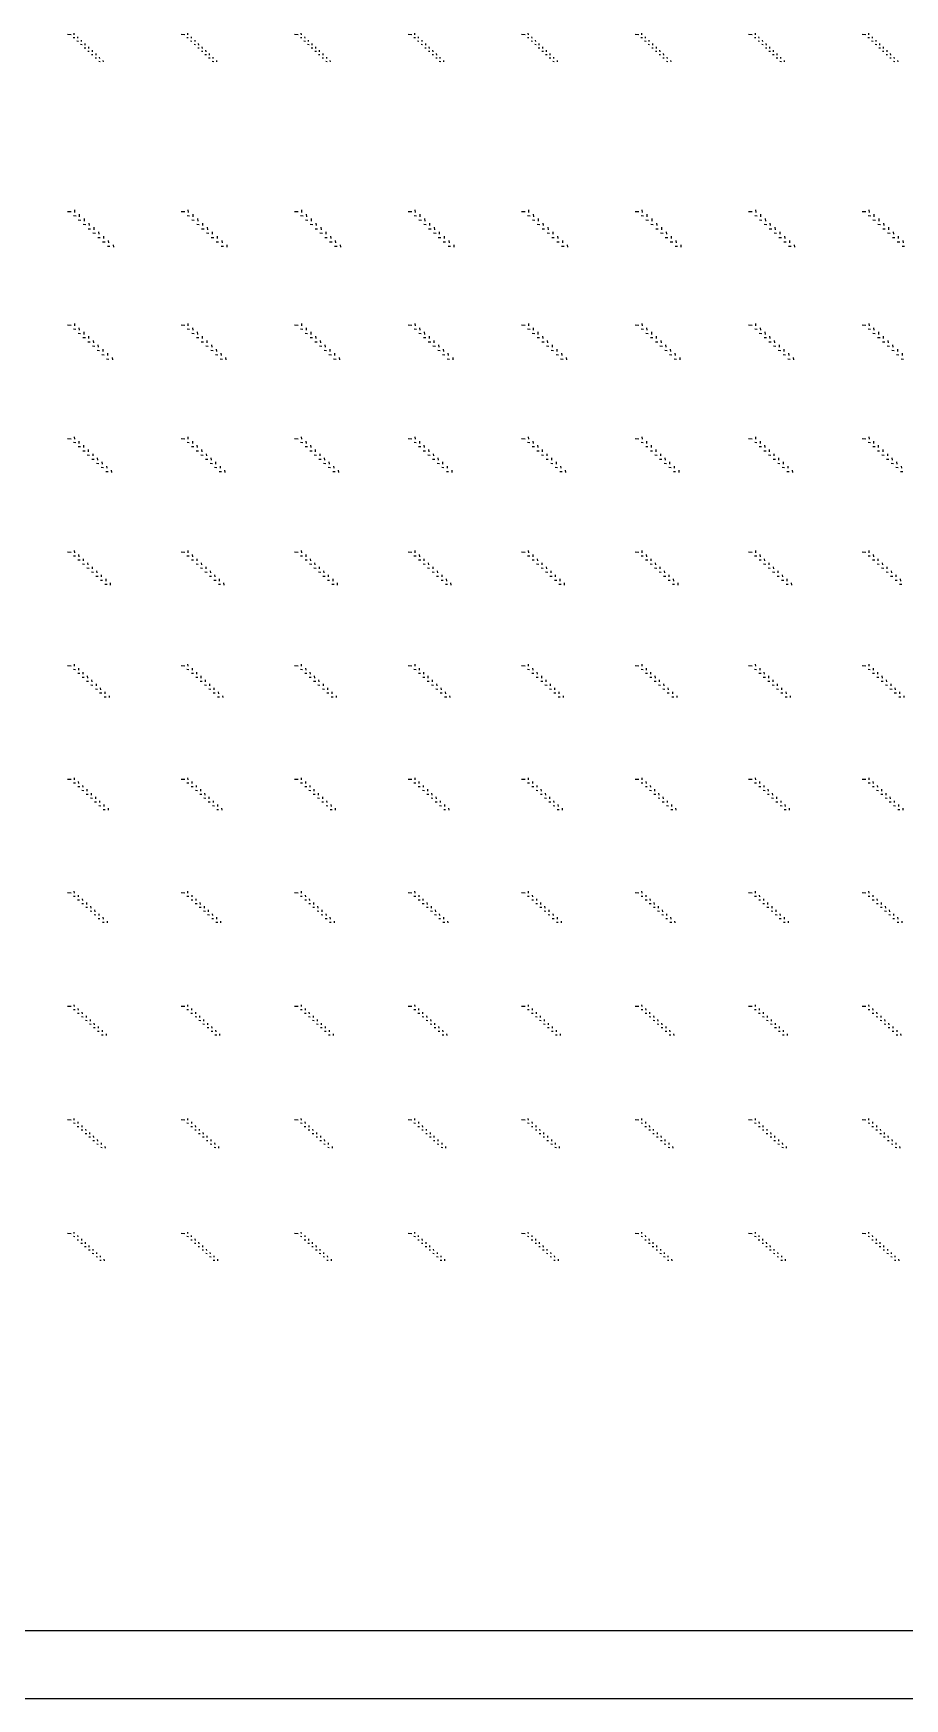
# Model space of a CAD drawing. Extents: x 0 to 300000, y 0 to 300000.
# Drawn here: x 74513 to 112892, y 0 to 73350 of the extents above; entities that cross this region are included whole.
import ezdxf

# ---------------------------------------------------------------- set-up
doc = ezdxf.new("R2010")
doc.units = 0

msp = doc.modelspace()

# ---------------------------------------------------------------- linework, layer by layer
at = {"color": 7}
for p, q in [((76300, 73350), (76305, 73285)), ((81300, 73350), (81305, 73285)), ((86300, 73350), (86305, 73285)), ((91300, 73350), (91305, 73285)), ((96300, 73350), (96305, 73285)), ((101300, 73350), (101305, 73285)), ((106300, 73350), (106305, 73285)), ((111300, 73350), (111305, 73285)), ((76020, 73305), (76180, 73295)), ((76275, 73165), (76340, 73160)), ((76435, 73015), (76500, 73010)), ((76460, 73200), (76465, 73135)), ((76595, 72865), (76660, 72860)), ((76620, 73050), (76625, 72985)), ((76755, 72715), (76820, 72710)), ((76780, 72900), (76785, 72835)), ((76940, 72750), (76945, 72685)), ((81020, 73305), (81180, 73295)), ((81275, 73165), (81340, 73160)), ((81435, 73015), (81500, 73010)), ((81460, 73200), (81465, 73135)), ((81595, 72865), (81660, 72860)), ((81620, 73050), (81625, 72985)), ((81755, 72715), (81820, 72710)), ((81780, 72900), (81785, 72835)), ((81940, 72750), (81945, 72685)), ((86020, 73305), (86180, 73295)), ((86275, 73165), (86340, 73160)), ((86435, 73015), (86500, 73010)), ((86460, 73200), (86465, 73135)), ((86595, 72865), (86660, 72860)), ((86620, 73050), (86625, 72985)), ((86755, 72715), (86820, 72710)), ((86780, 72900), (86785, 72835)), ((86940, 72750), (86945, 72685)), ((91020, 73305), (91180, 73295)), ((91275, 73165), (91340, 73160)), ((91435, 73015), (91500, 73010)), ((91460, 73200), (91465, 73135)), ((91595, 72865), (91660, 72860)), ((91620, 73050), (91625, 72985)), ((91755, 72715), (91820, 72710)), ((91780, 72900), (91785, 72835)), ((91940, 72750), (91945, 72685)), ((96020, 73305), (96180, 73295)), ((96275, 73165), (96340, 73160)), ((96435, 73015), (96500, 73010)), ((96460, 73200), (96465, 73135)), ((96595, 72865), (96660, 72860)), ((96620, 73050), (96625, 72985)), ((96755, 72715), (96820, 72710)), ((96780, 72900), (96785, 72835)), ((96940, 72750), (96945, 72685)), ((101020, 73305), (101180, 73295)), ((101275, 73165), (101340, 73160)), ((101435, 73015), (101500, 73010)), ((101460, 73200), (101465, 73135)), ((101595, 72865), (101660, 72860)), ((101620, 73050), (101625, 72985)), ((101755, 72715), (101820, 72710)), ((101780, 72900), (101785, 72835)), ((101940, 72750), (101945, 72685)), ((106020, 73305), (106180, 73295)), ((106275, 73165), (106340, 73160)), ((106435, 73015), (106500, 73010)), ((106460, 73200), (106465, 73135)), ((106595, 72865), (106660, 72860)), ((106620, 73050), (106625, 72985)), ((106755, 72715), (106820, 72710)), ((106780, 72900), (106785, 72835)), ((106940, 72750), (106945, 72685)), ((111020, 73305), (111180, 73295)), ((111275, 73165), (111340, 73160)), ((111435, 73015), (111500, 73010)), ((111460, 73200), (111465, 73135)), ((111595, 72865), (111660, 72860)), ((111620, 73050), (111625, 72985)), ((111755, 72715), (111820, 72710)), ((111780, 72900), (111785, 72835)), ((111940, 72750), (111945, 72685)), ((76915, 72565), (76980, 72560)), ((77075, 72420), (77140, 72415)), ((77100, 72605), (77105, 72540)), ((77235, 72270), (77300, 72265)), ((77260, 72455), (77265, 72390)), ((77395, 72120), (77460, 72115)), ((77420, 72305), (77425, 72240)), ((77580, 72155), (77585, 72090)), ((81915, 72565), (81980, 72560)), ((82075, 72420), (82140, 72415)), ((82100, 72605), (82105, 72540)), ((82235, 72270), (82300, 72265)), ((82260, 72455), (82265, 72390)), ((82395, 72120), (82460, 72115)), ((82420, 72305), (82425, 72240)), ((82580, 72155), (82585, 72090)), ((86915, 72565), (86980, 72560)), ((87075, 72420), (87140, 72415)), ((87100, 72605), (87105, 72540)), ((87235, 72270), (87300, 72265)), ((87260, 72455), (87265, 72390)), ((87395, 72120), (87460, 72115)), ((87420, 72305), (87425, 72240)), ((87580, 72155), (87585, 72090)), ((91915, 72565), (91980, 72560)), ((92075, 72420), (92140, 72415)), ((92100, 72605), (92105, 72540)), ((92235, 72270), (92300, 72265)), ((92260, 72455), (92265, 72390)), ((92395, 72120), (92460, 72115)), ((92420, 72305), (92425, 72240)), ((92580, 72155), (92585, 72090)), ((96915, 72565), (96980, 72560)), ((97075, 72420), (97140, 72415)), ((97100, 72605), (97105, 72540)), ((97235, 72270), (97300, 72265)), ((97260, 72455), (97265, 72390)), ((97395, 72120), (97460, 72115)), ((97420, 72305), (97425, 72240)), ((97580, 72155), (97585, 72090)), ((101915, 72565), (101980, 72560)), ((102075, 72420), (102140, 72415)), ((102100, 72605), (102105, 72540)), ((102235, 72270), (102300, 72265)), ((102260, 72455), (102265, 72390)), ((102395, 72120), (102460, 72115)), ((102420, 72305), (102425, 72240)), ((102580, 72155), (102585, 72090)), ((106915, 72565), (106980, 72560)), ((107075, 72420), (107140, 72415)), ((107100, 72605), (107105, 72540)), ((107235, 72270), (107300, 72265)), ((107260, 72455), (107265, 72390)), ((107395, 72120), (107460, 72115)), ((107420, 72305), (107425, 72240)), ((107580, 72155), (107585, 72090)), ((111915, 72565), (111980, 72560)), ((112075, 72420), (112140, 72415)), ((112100, 72605), (112105, 72540)), ((112235, 72270), (112300, 72265)), ((112260, 72455), (112265, 72390)), ((112395, 72120), (112460, 72115)), ((112420, 72305), (112425, 72240)), ((112580, 72155), (112585, 72090)), ((76020, 65505), (76180, 65495)), ((76285, 65325), (76395, 65315)), ((76320, 65575), (76330, 65465)), ((76535, 65380), (76540, 65270)), ((81020, 65505), (81180, 65495)), ((81285, 65325), (81395, 65315)), ((81320, 65575), (81330, 65465)), ((81535, 65380), (81540, 65270)), ((86020, 65505), (86180, 65495)), ((86285, 65325), (86395, 65315)), ((86320, 65575), (86330, 65465)), ((86535, 65380), (86540, 65270)), ((91020, 65505), (91180, 65495)), ((91285, 65325), (91395, 65315)), ((91320, 65575), (91330, 65465)), ((91535, 65380), (91540, 65270)), ((96020, 65505), (96180, 65495)), ((96285, 65325), (96395, 65315)), ((96320, 65575), (96330, 65465)), ((96535, 65380), (96540, 65270)), ((101020, 65505), (101180, 65495)), ((101285, 65325), (101395, 65315)), ((101320, 65575), (101330, 65465)), ((101535, 65380), (101540, 65270)), ((106020, 65505), (106180, 65495)), ((106285, 65325), (106395, 65315)), ((106320, 65575), (106330, 65465)), ((106535, 65380), (106540, 65270)), ((111020, 65505), (111180, 65495)), ((111285, 65325), (111395, 65315)), ((111320, 65575), (111330, 65465)), ((111535, 65380), (111540, 65270)), ((76495, 65130), (76605, 65125)), ((76710, 64940), (76820, 64930)), ((76750, 65190), (76755, 65080)), ((76925, 64745), (77035, 64740)), ((76960, 64995), (76970, 64885)), ((77140, 64555), (77250, 64545)), ((77175, 64805), (77185, 64695)), ((77390, 64610), (77395, 64500)), ((81495, 65130), (81605, 65125)), ((81710, 64940), (81820, 64930)), ((81750, 65190), (81755, 65080)), ((81925, 64745), (82035, 64740)), ((81960, 64995), (81970, 64885)), ((82140, 64555), (82250, 64545)), ((82175, 64805), (82185, 64695)), ((82390, 64610), (82395, 64500)), ((86495, 65130), (86605, 65125)), ((86710, 64940), (86820, 64930)), ((86750, 65190), (86755, 65080)), ((86925, 64745), (87035, 64740)), ((86960, 64995), (86970, 64885)), ((87140, 64555), (87250, 64545)), ((87175, 64805), (87185, 64695)), ((87390, 64610), (87395, 64500)), ((91495, 65130), (91605, 65125)), ((91710, 64940), (91820, 64930)), ((91750, 65190), (91755, 65080)), ((91925, 64745), (92035, 64740)), ((91960, 64995), (91970, 64885)), ((92140, 64555), (92250, 64545)), ((92175, 64805), (92185, 64695)), ((92390, 64610), (92395, 64500)), ((96495, 65130), (96605, 65125)), ((96710, 64940), (96820, 64930)), ((96750, 65190), (96755, 65080)), ((96925, 64745), (97035, 64740)), ((96960, 64995), (96970, 64885)), ((97140, 64555), (97250, 64545)), ((97175, 64805), (97185, 64695)), ((97390, 64610), (97395, 64500)), ((101495, 65130), (101605, 65125)), ((101710, 64940), (101820, 64930)), ((101750, 65190), (101755, 65080)), ((101925, 64745), (102035, 64740)), ((101960, 64995), (101970, 64885)), ((102140, 64555), (102250, 64545)), ((102175, 64805), (102185, 64695)), ((102390, 64610), (102395, 64500)), ((106495, 65130), (106605, 65125)), ((106710, 64940), (106820, 64930)), ((106750, 65190), (106755, 65080)), ((106925, 64745), (107035, 64740)), ((106960, 64995), (106970, 64885)), ((107140, 64555), (107250, 64545)), ((107175, 64805), (107185, 64695)), ((107390, 64610), (107395, 64500)), ((111495, 65130), (111605, 65125)), ((111710, 64940), (111820, 64930)), ((111750, 65190), (111755, 65080)), ((111925, 64745), (112035, 64740)), ((111960, 64995), (111970, 64885)), ((112140, 64555), (112250, 64545)), ((112175, 64805), (112185, 64695)), ((112390, 64610), (112395, 64500)), ((77350, 64360), (77460, 64355)), ((77565, 64170), (77675, 64160)), ((77605, 64420), (77610, 64310)), ((77780, 63975), (77890, 63970)), ((77815, 64225), (77825, 64115)), ((78030, 64035), (78040, 63925)), ((82350, 64360), (82460, 64355)), ((82565, 64170), (82675, 64160)), ((82605, 64420), (82610, 64310)), ((82780, 63975), (82890, 63970)), ((82815, 64225), (82825, 64115)), ((83030, 64035), (83040, 63925)), ((87350, 64360), (87460, 64355)), ((87565, 64170), (87675, 64160)), ((87605, 64420), (87610, 64310)), ((87780, 63975), (87890, 63970)), ((87815, 64225), (87825, 64115)), ((88030, 64035), (88040, 63925)), ((92350, 64360), (92460, 64355)), ((92565, 64170), (92675, 64160)), ((92605, 64420), (92610, 64310)), ((92780, 63975), (92890, 63970)), ((92815, 64225), (92825, 64115)), ((93030, 64035), (93040, 63925)), ((97350, 64360), (97460, 64355)), ((97565, 64170), (97675, 64160)), ((97605, 64420), (97610, 64310)), ((97780, 63975), (97890, 63970)), ((97815, 64225), (97825, 64115)), ((98030, 64035), (98040, 63925)), ((102350, 64360), (102460, 64355)), ((102565, 64170), (102675, 64160)), ((102605, 64420), (102610, 64310)), ((102780, 63975), (102890, 63970)), ((102815, 64225), (102825, 64115)), ((103030, 64035), (103040, 63925)), ((107350, 64360), (107460, 64355)), ((107565, 64170), (107675, 64160)), ((107605, 64420), (107610, 64310)), ((107780, 63975), (107890, 63970)), ((107815, 64225), (107825, 64115)), ((108030, 64035), (108040, 63925)), ((112350, 64360), (112460, 64355)), ((112565, 64170), (112675, 64160)), ((112605, 64420), (112610, 64310)), ((112780, 63975), (112890, 63970)), ((112815, 64225), (112825, 64115)), ((76020, 60505), (76180, 60495)), ((76285, 60330), (76390, 60320)), ((76320, 60570), (76325, 60465)), ((76525, 60385), (76535, 60280)), ((76735, 60195), (76740, 60090)), ((81020, 60505), (81180, 60495)), ((81285, 60330), (81390, 60320)), ((81320, 60570), (81325, 60465)), ((81525, 60385), (81535, 60280)), ((81735, 60195), (81740, 60090)), ((86020, 60505), (86180, 60495)), ((86285, 60330), (86390, 60320)), ((86320, 60570), (86325, 60465)), ((86525, 60385), (86535, 60280)), ((86735, 60195), (86740, 60090)), ((91020, 60505), (91180, 60495)), ((91285, 60330), (91390, 60320)), ((91320, 60570), (91325, 60465)), ((91525, 60385), (91535, 60280)), ((91735, 60195), (91740, 60090)), ((96020, 60505), (96180, 60495)), ((96285, 60330), (96390, 60320)), ((96320, 60570), (96325, 60465)), ((96525, 60385), (96535, 60280)), ((96735, 60195), (96740, 60090)), ((101020, 60505), (101180, 60495)), ((101285, 60330), (101390, 60320)), ((101320, 60570), (101325, 60465)), ((101525, 60385), (101535, 60280)), ((101735, 60195), (101740, 60090)), ((106020, 60505), (106180, 60495)), ((106285, 60330), (106390, 60320)), ((106320, 60570), (106325, 60465)), ((106525, 60385), (106535, 60280)), ((106735, 60195), (106740, 60090)), ((111020, 60505), (111180, 60495)), ((111285, 60330), (111390, 60320)), ((111320, 60570), (111325, 60465)), ((111525, 60385), (111535, 60280)), ((111735, 60195), (111740, 60090)), ((76490, 60140), (76595, 60135)), ((76700, 59955), (76805, 59945)), ((76910, 59765), (77015, 59760)), ((76945, 60010), (76950, 59905)), ((77115, 59580), (77220, 59570)), ((77150, 59820), (77160, 59715)), ((77360, 59635), (77370, 59530)), ((77570, 59445), (77575, 59340)), ((81490, 60140), (81595, 60135)), ((81700, 59955), (81805, 59945)), ((81910, 59765), (82015, 59760)), ((81945, 60010), (81950, 59905)), ((82115, 59580), (82220, 59570)), ((82150, 59820), (82160, 59715)), ((82360, 59635), (82370, 59530)), ((82570, 59445), (82575, 59340)), ((86490, 60140), (86595, 60135)), ((86700, 59955), (86805, 59945)), ((86910, 59765), (87015, 59760)), ((86945, 60010), (86950, 59905)), ((87115, 59580), (87220, 59570)), ((87150, 59820), (87160, 59715)), ((87360, 59635), (87370, 59530)), ((87570, 59445), (87575, 59340)), ((91490, 60140), (91595, 60135)), ((91700, 59955), (91805, 59945)), ((91910, 59765), (92015, 59760)), ((91945, 60010), (91950, 59905)), ((92115, 59580), (92220, 59570)), ((92150, 59820), (92160, 59715)), ((92360, 59635), (92370, 59530)), ((92570, 59445), (92575, 59340)), ((96490, 60140), (96595, 60135)), ((96700, 59955), (96805, 59945)), ((96910, 59765), (97015, 59760)), ((96945, 60010), (96950, 59905)), ((97115, 59580), (97220, 59570)), ((97150, 59820), (97160, 59715)), ((97360, 59635), (97370, 59530)), ((97570, 59445), (97575, 59340)), ((101490, 60140), (101595, 60135)), ((101700, 59955), (101805, 59945)), ((101910, 59765), (102015, 59760)), ((101945, 60010), (101950, 59905)), ((102115, 59580), (102220, 59570)), ((102150, 59820), (102160, 59715)), ((102360, 59635), (102370, 59530)), ((102570, 59445), (102575, 59340)), ((106490, 60140), (106595, 60135)), ((106700, 59955), (106805, 59945)), ((106910, 59765), (107015, 59760)), ((106945, 60010), (106950, 59905)), ((107115, 59580), (107220, 59570)), ((107150, 59820), (107160, 59715)), ((107360, 59635), (107370, 59530)), ((107570, 59445), (107575, 59340)), ((111490, 60140), (111595, 60135)), ((111700, 59955), (111805, 59945)), ((111910, 59765), (112015, 59760)), ((111945, 60010), (111950, 59905)), ((112115, 59580), (112220, 59570)), ((112150, 59820), (112160, 59715)), ((112360, 59635), (112370, 59530)), ((112570, 59445), (112575, 59340)), ((77325, 59390), (77430, 59385)), ((77535, 59200), (77640, 59195)), ((77740, 59015), (77845, 59005)), ((77775, 59260), (77785, 59155)), ((77985, 59070), (77995, 58965)), ((82325, 59390), (82430, 59385)), ((82535, 59200), (82640, 59195)), ((82740, 59015), (82845, 59005)), ((82775, 59260), (82785, 59155)), ((82985, 59070), (82995, 58965)), ((87325, 59390), (87430, 59385)), ((87535, 59200), (87640, 59195)), ((87740, 59015), (87845, 59005)), ((87775, 59260), (87785, 59155)), ((87985, 59070), (87995, 58965)), ((92325, 59390), (92430, 59385)), ((92535, 59200), (92640, 59195)), ((92740, 59015), (92845, 59005)), ((92775, 59260), (92785, 59155)), ((92985, 59070), (92995, 58965)), ((97325, 59390), (97430, 59385)), ((97535, 59200), (97640, 59195)), ((97740, 59015), (97845, 59005)), ((97775, 59260), (97785, 59155)), ((97985, 59070), (97995, 58965)), ((102325, 59390), (102430, 59385)), ((102535, 59200), (102640, 59195)), ((102740, 59015), (102845, 59005)), ((102775, 59260), (102785, 59155)), ((102985, 59070), (102995, 58965)), ((107325, 59390), (107430, 59385)), ((107535, 59200), (107640, 59195)), ((107740, 59015), (107845, 59005)), ((107775, 59260), (107785, 59155)), ((107985, 59070), (107995, 58965)), ((112325, 59390), (112430, 59385)), ((112535, 59200), (112640, 59195)), ((112740, 59015), (112845, 59005)), ((112775, 59260), (112785, 59155)), ((76020, 55505), (76180, 55495)), ((76285, 55335), (76380, 55325)), ((76315, 55570), (76325, 55470)), ((76485, 55150), (76585, 55145)), ((76520, 55385), (76525, 55285)), ((76720, 55205), (76730, 55105)), ((76925, 55020), (76930, 54920)), ((81020, 55505), (81180, 55495)), ((81285, 55335), (81380, 55325)), ((81315, 55570), (81325, 55470)), ((81485, 55150), (81585, 55145)), ((81520, 55385), (81525, 55285)), ((81720, 55205), (81730, 55105)), ((81925, 55020), (81930, 54920)), ((86020, 55505), (86180, 55495)), ((86285, 55335), (86380, 55325)), ((86315, 55570), (86325, 55470)), ((86485, 55150), (86585, 55145)), ((86520, 55385), (86525, 55285)), ((86720, 55205), (86730, 55105)), ((86925, 55020), (86930, 54920)), ((91020, 55505), (91180, 55495)), ((91285, 55335), (91380, 55325)), ((91315, 55570), (91325, 55470)), ((91485, 55150), (91585, 55145)), ((91520, 55385), (91525, 55285)), ((91720, 55205), (91730, 55105)), ((91925, 55020), (91930, 54920)), ((96020, 55505), (96180, 55495)), ((96285, 55335), (96380, 55325)), ((96315, 55570), (96325, 55470)), ((96485, 55150), (96585, 55145)), ((96520, 55385), (96525, 55285)), ((96720, 55205), (96730, 55105)), ((96925, 55020), (96930, 54920)), ((101020, 55505), (101180, 55495)), ((101285, 55335), (101380, 55325)), ((101315, 55570), (101325, 55470)), ((101485, 55150), (101585, 55145)), ((101520, 55385), (101525, 55285)), ((101720, 55205), (101730, 55105)), ((101925, 55020), (101930, 54920)), ((106020, 55505), (106180, 55495)), ((106285, 55335), (106380, 55325)), ((106315, 55570), (106325, 55470)), ((106485, 55150), (106585, 55145)), ((106520, 55385), (106525, 55285)), ((106720, 55205), (106730, 55105)), ((106925, 55020), (106930, 54920)), ((111020, 55505), (111180, 55495)), ((111285, 55335), (111380, 55325)), ((111315, 55570), (111325, 55470)), ((111485, 55150), (111585, 55145)), ((111520, 55385), (111525, 55285)), ((111720, 55205), (111730, 55105)), ((111925, 55020), (111930, 54920)), ((76690, 54965), (76790, 54960)), ((76890, 54785), (76990, 54775)), ((77095, 54600), (77195, 54595)), ((77130, 54835), (77135, 54740)), ((77300, 54420), (77400, 54410)), ((77330, 54655), (77340, 54555)), ((77535, 54470), (77540, 54370)), ((77740, 54290), (77745, 54190)), ((81690, 54965), (81790, 54960)), ((81890, 54785), (81990, 54775)), ((82095, 54600), (82195, 54595)), ((82130, 54835), (82135, 54740)), ((82300, 54420), (82400, 54410)), ((82330, 54655), (82340, 54555)), ((82535, 54470), (82540, 54370)), ((82740, 54290), (82745, 54190)), ((86690, 54965), (86790, 54960)), ((86890, 54785), (86990, 54775)), ((87095, 54600), (87195, 54595)), ((87130, 54835), (87135, 54740)), ((87300, 54420), (87400, 54410)), ((87330, 54655), (87340, 54555)), ((87535, 54470), (87540, 54370)), ((87740, 54290), (87745, 54190)), ((91690, 54965), (91790, 54960)), ((91890, 54785), (91990, 54775)), ((92095, 54600), (92195, 54595)), ((92130, 54835), (92135, 54740)), ((92300, 54420), (92400, 54410)), ((92330, 54655), (92340, 54555)), ((92535, 54470), (92540, 54370)), ((92740, 54290), (92745, 54190)), ((96690, 54965), (96790, 54960)), ((96890, 54785), (96990, 54775)), ((97095, 54600), (97195, 54595)), ((97130, 54835), (97135, 54740)), ((97300, 54420), (97400, 54410)), ((97330, 54655), (97340, 54555)), ((97535, 54470), (97540, 54370)), ((97740, 54290), (97745, 54190)), ((101690, 54965), (101790, 54960)), ((101890, 54785), (101990, 54775)), ((102095, 54600), (102195, 54595)), ((102130, 54835), (102135, 54740)), ((102300, 54420), (102400, 54410)), ((102330, 54655), (102340, 54555)), ((102535, 54470), (102540, 54370)), ((102740, 54290), (102745, 54190)), ((106690, 54965), (106790, 54960)), ((106890, 54785), (106990, 54775)), ((107095, 54600), (107195, 54595)), ((107130, 54835), (107135, 54740)), ((107300, 54420), (107400, 54410)), ((107330, 54655), (107340, 54555)), ((107535, 54470), (107540, 54370)), ((107740, 54290), (107745, 54190)), ((111690, 54965), (111790, 54960)), ((111890, 54785), (111990, 54775)), ((112095, 54600), (112195, 54595)), ((112130, 54835), (112135, 54740)), ((112300, 54420), (112400, 54410)), ((112330, 54655), (112340, 54555)), ((112535, 54470), (112540, 54370)), ((112740, 54290), (112745, 54190)), ((77500, 54235), (77600, 54230)), ((77705, 54055), (77805, 54045)), ((77940, 54105), (77950, 54005)), ((82500, 54235), (82600, 54230)), ((82705, 54055), (82805, 54045)), ((82940, 54105), (82950, 54005)), ((87500, 54235), (87600, 54230)), ((87705, 54055), (87805, 54045)), ((87940, 54105), (87950, 54005)), ((92500, 54235), (92600, 54230)), ((92705, 54055), (92805, 54045)), ((92940, 54105), (92950, 54005)), ((97500, 54235), (97600, 54230)), ((97705, 54055), (97805, 54045)), ((97940, 54105), (97950, 54005)), ((102500, 54235), (102600, 54230)), ((102705, 54055), (102805, 54045)), ((102940, 54105), (102950, 54005)), ((107500, 54235), (107600, 54230)), ((107705, 54055), (107805, 54045)), ((107940, 54105), (107950, 54005)), ((112500, 54235), (112600, 54230)), ((112705, 54055), (112805, 54045)), ((76020, 50505), (76180, 50495)), ((76280, 50340), (76375, 50330)), ((76315, 50565), (76320, 50470)), ((76480, 50160), (76575, 50155)), ((76510, 50390), (76520, 50295)), ((76680, 49980), (76775, 49975)), ((76710, 50210), (76715, 50115)), ((76905, 50030), (76915, 49935)), ((81020, 50505), (81180, 50495)), ((81280, 50340), (81375, 50330)), ((81315, 50565), (81320, 50470)), ((81480, 50160), (81575, 50155)), ((81510, 50390), (81520, 50295)), ((81680, 49980), (81775, 49975)), ((81710, 50210), (81715, 50115)), ((81905, 50030), (81915, 49935)), ((86020, 50505), (86180, 50495)), ((86280, 50340), (86375, 50330)), ((86315, 50565), (86320, 50470)), ((86480, 50160), (86575, 50155)), ((86510, 50390), (86520, 50295)), ((86680, 49980), (86775, 49975)), ((86710, 50210), (86715, 50115)), ((86905, 50030), (86915, 49935)), ((91020, 50505), (91180, 50495)), ((91280, 50340), (91375, 50330)), ((91315, 50565), (91320, 50470)), ((91480, 50160), (91575, 50155)), ((91510, 50390), (91520, 50295)), ((91680, 49980), (91775, 49975)), ((91710, 50210), (91715, 50115)), ((91905, 50030), (91915, 49935)), ((96020, 50505), (96180, 50495)), ((96280, 50340), (96375, 50330)), ((96315, 50565), (96320, 50470)), ((96480, 50160), (96575, 50155)), ((96510, 50390), (96520, 50295)), ((96680, 49980), (96775, 49975)), ((96710, 50210), (96715, 50115)), ((96905, 50030), (96915, 49935)), ((101020, 50505), (101180, 50495)), ((101280, 50340), (101375, 50330)), ((101315, 50565), (101320, 50470)), ((101480, 50160), (101575, 50155)), ((101510, 50390), (101520, 50295)), ((101680, 49980), (101775, 49975)), ((101710, 50210), (101715, 50115)), ((101905, 50030), (101915, 49935)), ((106020, 50505), (106180, 50495)), ((106280, 50340), (106375, 50330)), ((106315, 50565), (106320, 50470)), ((106480, 50160), (106575, 50155)), ((106510, 50390), (106520, 50295)), ((106680, 49980), (106775, 49975)), ((106710, 50210), (106715, 50115)), ((106905, 50030), (106915, 49935)), ((111020, 50505), (111180, 50495)), ((111280, 50340), (111375, 50330)), ((111315, 50565), (111320, 50470)), ((111480, 50160), (111575, 50155)), ((111510, 50390), (111520, 50295)), ((111680, 49980), (111775, 49975)), ((111710, 50210), (111715, 50115)), ((111905, 50030), (111915, 49935)), ((76875, 49805), (76970, 49795)), ((77075, 49625), (77170, 49620)), ((77105, 49855), (77110, 49760)), ((77270, 49445), (77365, 49440)), ((77300, 49675), (77310, 49580)), ((77470, 49270), (77565, 49265)), ((77500, 49500), (77505, 49405)), ((77700, 49320), (77705, 49225)), ((81875, 49805), (81970, 49795)), ((82075, 49625), (82170, 49620)), ((82105, 49855), (82110, 49760)), ((82270, 49445), (82365, 49440)), ((82300, 49675), (82310, 49580)), ((82470, 49270), (82565, 49265)), ((82500, 49500), (82505, 49405)), ((82700, 49320), (82705, 49225)), ((86875, 49805), (86970, 49795)), ((87075, 49625), (87170, 49620)), ((87105, 49855), (87110, 49760)), ((87270, 49445), (87365, 49440)), ((87300, 49675), (87310, 49580)), ((87470, 49270), (87565, 49265)), ((87500, 49500), (87505, 49405)), ((87700, 49320), (87705, 49225)), ((91875, 49805), (91970, 49795)), ((92075, 49625), (92170, 49620)), ((92105, 49855), (92110, 49760)), ((92270, 49445), (92365, 49440)), ((92300, 49675), (92310, 49580)), ((92470, 49270), (92565, 49265)), ((92500, 49500), (92505, 49405)), ((92700, 49320), (92705, 49225)), ((96875, 49805), (96970, 49795)), ((97075, 49625), (97170, 49620)), ((97105, 49855), (97110, 49760)), ((97270, 49445), (97365, 49440)), ((97300, 49675), (97310, 49580)), ((97470, 49270), (97565, 49265)), ((97500, 49500), (97505, 49405)), ((97700, 49320), (97705, 49225)), ((101875, 49805), (101970, 49795)), ((102075, 49625), (102170, 49620)), ((102105, 49855), (102110, 49760)), ((102270, 49445), (102365, 49440)), ((102300, 49675), (102310, 49580)), ((102470, 49270), (102565, 49265)), ((102500, 49500), (102505, 49405)), ((102700, 49320), (102705, 49225)), ((106875, 49805), (106970, 49795)), ((107075, 49625), (107170, 49620)), ((107105, 49855), (107110, 49760)), ((107270, 49445), (107365, 49440)), ((107300, 49675), (107310, 49580)), ((107470, 49270), (107565, 49265)), ((107500, 49500), (107505, 49405)), ((107700, 49320), (107705, 49225)), ((111875, 49805), (111970, 49795)), ((112075, 49625), (112170, 49620)), ((112105, 49855), (112110, 49760)), ((112270, 49445), (112365, 49440)), ((112300, 49675), (112310, 49580)), ((112470, 49270), (112565, 49265)), ((112500, 49500), (112505, 49405)), ((112700, 49320), (112705, 49225)), ((77665, 49090), (77760, 49085)), ((77895, 49140), (77900, 49045)), ((82665, 49090), (82760, 49085)), ((82895, 49140), (82900, 49045)), ((87665, 49090), (87760, 49085)), ((87895, 49140), (87900, 49045)), ((92665, 49090), (92760, 49085)), ((92895, 49140), (92900, 49045)), ((97665, 49090), (97760, 49085)), ((97895, 49140), (97900, 49045)), ((102665, 49090), (102760, 49085)), ((102895, 49140), (102900, 49045)), ((107665, 49090), (107760, 49085)), ((107895, 49140), (107900, 49045)), ((112665, 49090), (112760, 49085)), ((76020, 45505), (76180, 45495)), ((76310, 45565), (76315, 45475)), ((81020, 45505), (81180, 45495)), ((81310, 45565), (81315, 45475)), ((86020, 45505), (86180, 45495)), ((86310, 45565), (86315, 45475)), ((91020, 45505), (91180, 45495)), ((91310, 45565), (91315, 45475)), ((96020, 45505), (96180, 45495)), ((96310, 45565), (96315, 45475)), ((101020, 45505), (101180, 45495)), ((101310, 45565), (101315, 45475)), ((106020, 45505), (106180, 45495)), ((106310, 45565), (106315, 45475)), ((111020, 45505), (111180, 45495)), ((111310, 45565), (111315, 45475)), ((76280, 45340), (76370, 45335)), ((76475, 45170), (76565, 45165)), ((76505, 45390), (76510, 45300)), ((76665, 44995), (76755, 44990)), ((76695, 45215), (76700, 45125)), ((76860, 44820), (76950, 44815)), ((76890, 45045), (76895, 44955)), ((77080, 44870), (77085, 44780)), ((81280, 45340), (81370, 45335)), ((81475, 45170), (81565, 45165)), ((81505, 45390), (81510, 45300)), ((81665, 44995), (81755, 44990)), ((81695, 45215), (81700, 45125)), ((81860, 44820), (81950, 44815)), ((81890, 45045), (81895, 44955)), ((82080, 44870), (82085, 44780)), ((86280, 45340), (86370, 45335)), ((86475, 45170), (86565, 45165)), ((86505, 45390), (86510, 45300)), ((86665, 44995), (86755, 44990)), ((86695, 45215), (86700, 45125)), ((86860, 44820), (86950, 44815)), ((86890, 45045), (86895, 44955)), ((87080, 44870), (87085, 44780)), ((91280, 45340), (91370, 45335)), ((91475, 45170), (91565, 45165)), ((91505, 45390), (91510, 45300)), ((91665, 44995), (91755, 44990)), ((91695, 45215), (91700, 45125)), ((91860, 44820), (91950, 44815)), ((91890, 45045), (91895, 44955)), ((92080, 44870), (92085, 44780)), ((96280, 45340), (96370, 45335)), ((96475, 45170), (96565, 45165)), ((96505, 45390), (96510, 45300)), ((96665, 44995), (96755, 44990)), ((96695, 45215), (96700, 45125)), ((96860, 44820), (96950, 44815)), ((96890, 45045), (96895, 44955)), ((97080, 44870), (97085, 44780)), ((101280, 45340), (101370, 45335)), ((101475, 45170), (101565, 45165)), ((101505, 45390), (101510, 45300)), ((101665, 44995), (101755, 44990)), ((101695, 45215), (101700, 45125)), ((101860, 44820), (101950, 44815)), ((101890, 45045), (101895, 44955)), ((102080, 44870), (102085, 44780)), ((106280, 45340), (106370, 45335)), ((106475, 45170), (106565, 45165)), ((106505, 45390), (106510, 45300)), ((106665, 44995), (106755, 44990)), ((106695, 45215), (106700, 45125)), ((106860, 44820), (106950, 44815)), ((106890, 45045), (106895, 44955)), ((107080, 44870), (107085, 44780)), ((111280, 45340), (111370, 45335)), ((111475, 45170), (111565, 45165)), ((111505, 45390), (111510, 45300)), ((111665, 44995), (111755, 44990)), ((111695, 45215), (111700, 45125)), ((111860, 44820), (111950, 44815)), ((111890, 45045), (111895, 44955)), ((112080, 44870), (112085, 44780)), ((77050, 44650), (77140, 44645)), ((77245, 44475), (77335, 44470)), ((77275, 44695), (77280, 44605)), ((77435, 44305), (77525, 44295)), ((77465, 44525), (77470, 44435)), ((77630, 44130), (77720, 44125)), ((77660, 44350), (77665, 44260)), ((77850, 44175), (77855, 44090)), ((82050, 44650), (82140, 44645)), ((82245, 44475), (82335, 44470)), ((82275, 44695), (82280, 44605)), ((82435, 44305), (82525, 44295)), ((82465, 44525), (82470, 44435)), ((82630, 44130), (82720, 44125)), ((82660, 44350), (82665, 44260)), ((82850, 44175), (82855, 44090)), ((87050, 44650), (87140, 44645)), ((87245, 44475), (87335, 44470)), ((87275, 44695), (87280, 44605)), ((87435, 44305), (87525, 44295)), ((87465, 44525), (87470, 44435)), ((87630, 44130), (87720, 44125)), ((87660, 44350), (87665, 44260)), ((87850, 44175), (87855, 44090)), ((92050, 44650), (92140, 44645)), ((92245, 44475), (92335, 44470)), ((92275, 44695), (92280, 44605)), ((92435, 44305), (92525, 44295)), ((92465, 44525), (92470, 44435)), ((92630, 44130), (92720, 44125)), ((92660, 44350), (92665, 44260)), ((92850, 44175), (92855, 44090)), ((97050, 44650), (97140, 44645)), ((97245, 44475), (97335, 44470)), ((97275, 44695), (97280, 44605)), ((97435, 44305), (97525, 44295)), ((97465, 44525), (97470, 44435)), ((97630, 44130), (97720, 44125)), ((97660, 44350), (97665, 44260)), ((97850, 44175), (97855, 44090)), ((102050, 44650), (102140, 44645)), ((102245, 44475), (102335, 44470)), ((102275, 44695), (102280, 44605)), ((102435, 44305), (102525, 44295)), ((102465, 44525), (102470, 44435)), ((102630, 44130), (102720, 44125)), ((102660, 44350), (102665, 44260)), ((102850, 44175), (102855, 44090)), ((107050, 44650), (107140, 44645)), ((107245, 44475), (107335, 44470)), ((107275, 44695), (107280, 44605)), ((107435, 44305), (107525, 44295)), ((107465, 44525), (107470, 44435)), ((107630, 44130), (107720, 44125)), ((107660, 44350), (107665, 44260)), ((107850, 44175), (107855, 44090)), ((112050, 44650), (112140, 44645)), ((112245, 44475), (112335, 44470)), ((112275, 44695), (112280, 44605)), ((112435, 44305), (112525, 44295)), ((112465, 44525), (112470, 44435)), ((112630, 44130), (112720, 44125)), ((112660, 44350), (112665, 44260)), ((112850, 44175), (112855, 44090)), ((76020, 40505), (76180, 40495)), ((76280, 40345), (76365, 40340)), ((76310, 40560), (76315, 40475)), ((76495, 40390), (76500, 40310)), ((81020, 40505), (81180, 40495)), ((81280, 40345), (81365, 40340)), ((81310, 40560), (81315, 40475)), ((81495, 40390), (81500, 40310)), ((86020, 40505), (86180, 40495)), ((86280, 40345), (86365, 40340)), ((86310, 40560), (86315, 40475)), ((86495, 40390), (86500, 40310)), ((91020, 40505), (91180, 40495)), ((91280, 40345), (91365, 40340)), ((91310, 40560), (91315, 40475)), ((91495, 40390), (91500, 40310)), ((96020, 40505), (96180, 40495)), ((96280, 40345), (96365, 40340)), ((96310, 40560), (96315, 40475)), ((96495, 40390), (96500, 40310)), ((101020, 40505), (101180, 40495)), ((101280, 40345), (101365, 40340)), ((101310, 40560), (101315, 40475)), ((101495, 40390), (101500, 40310)), ((106020, 40505), (106180, 40495)), ((106280, 40345), (106365, 40340)), ((106310, 40560), (106315, 40475)), ((106495, 40390), (106500, 40310)), ((111020, 40505), (111180, 40495)), ((111280, 40345), (111365, 40340)), ((111310, 40560), (111315, 40475)), ((111495, 40390), (111500, 40310)), ((76470, 40180), (76555, 40175)), ((76655, 40010), (76740, 40005)), ((76685, 40225), (76690, 40140)), ((76845, 39840), (76930, 39835)), ((76870, 40055), (76875, 39970)), ((77030, 39675), (77115, 39665)), ((77055, 39885), (77065, 39800)), ((77245, 39720), (77250, 39635)), ((81470, 40180), (81555, 40175)), ((81655, 40010), (81740, 40005)), ((81685, 40225), (81690, 40140)), ((81845, 39840), (81930, 39835)), ((81870, 40055), (81875, 39970)), ((82030, 39675), (82115, 39665)), ((82055, 39885), (82065, 39800)), ((82245, 39720), (82250, 39635)), ((86470, 40180), (86555, 40175)), ((86655, 40010), (86740, 40005)), ((86685, 40225), (86690, 40140)), ((86845, 39840), (86930, 39835)), ((86870, 40055), (86875, 39970)), ((87030, 39675), (87115, 39665)), ((87055, 39885), (87065, 39800)), ((87245, 39720), (87250, 39635)), ((91470, 40180), (91555, 40175)), ((91655, 40010), (91740, 40005)), ((91685, 40225), (91690, 40140)), ((91845, 39840), (91930, 39835)), ((91870, 40055), (91875, 39970)), ((92030, 39675), (92115, 39665)), ((92055, 39885), (92065, 39800)), ((92245, 39720), (92250, 39635)), ((96470, 40180), (96555, 40175)), ((96655, 40010), (96740, 40005)), ((96685, 40225), (96690, 40140)), ((96845, 39840), (96930, 39835)), ((96870, 40055), (96875, 39970)), ((97030, 39675), (97115, 39665)), ((97055, 39885), (97065, 39800)), ((97245, 39720), (97250, 39635)), ((101470, 40180), (101555, 40175)), ((101655, 40010), (101740, 40005)), ((101685, 40225), (101690, 40140)), ((101845, 39840), (101930, 39835)), ((101870, 40055), (101875, 39970)), ((102030, 39675), (102115, 39665)), ((102055, 39885), (102065, 39800)), ((102245, 39720), (102250, 39635)), ((106470, 40180), (106555, 40175)), ((106655, 40010), (106740, 40005)), ((106685, 40225), (106690, 40140)), ((106845, 39840), (106930, 39835)), ((106870, 40055), (106875, 39970)), ((107030, 39675), (107115, 39665)), ((107055, 39885), (107065, 39800)), ((107245, 39720), (107250, 39635)), ((111470, 40180), (111555, 40175)), ((111655, 40010), (111740, 40005)), ((111685, 40225), (111690, 40140)), ((111845, 39840), (111930, 39835)), ((111870, 40055), (111875, 39970)), ((112030, 39675), (112115, 39665)), ((112055, 39885), (112065, 39800)), ((112245, 39720), (112250, 39635)), ((77215, 39505), (77300, 39500)), ((77405, 39335), (77490, 39330)), ((77430, 39550), (77435, 39465)), ((77590, 39170), (77675, 39160)), ((77620, 39380), (77625, 39295)), ((77805, 39215), (77810, 39130)), ((82215, 39505), (82300, 39500)), ((82405, 39335), (82490, 39330)), ((82430, 39550), (82435, 39465)), ((82590, 39170), (82675, 39160)), ((82620, 39380), (82625, 39295)), ((82805, 39215), (82810, 39130)), ((87215, 39505), (87300, 39500)), ((87405, 39335), (87490, 39330)), ((87430, 39550), (87435, 39465)), ((87590, 39170), (87675, 39160)), ((87620, 39380), (87625, 39295)), ((87805, 39215), (87810, 39130)), ((92215, 39505), (92300, 39500)), ((92405, 39335), (92490, 39330)), ((92430, 39550), (92435, 39465)), ((92590, 39170), (92675, 39160)), ((92620, 39380), (92625, 39295)), ((92805, 39215), (92810, 39130)), ((97215, 39505), (97300, 39500)), ((97405, 39335), (97490, 39330)), ((97430, 39550), (97435, 39465)), ((97590, 39170), (97675, 39160)), ((97620, 39380), (97625, 39295)), ((97805, 39215), (97810, 39130)), ((102215, 39505), (102300, 39500)), ((102405, 39335), (102490, 39330)), ((102430, 39550), (102435, 39465)), ((102590, 39170), (102675, 39160)), ((102620, 39380), (102625, 39295)), ((102805, 39215), (102810, 39130)), ((107215, 39505), (107300, 39500)), ((107405, 39335), (107490, 39330)), ((107430, 39550), (107435, 39465)), ((107590, 39170), (107675, 39160)), ((107620, 39380), (107625, 39295)), ((107805, 39215), (107810, 39130)), ((112215, 39505), (112300, 39500)), ((112405, 39335), (112490, 39330)), ((112430, 39550), (112435, 39465)), ((112590, 39170), (112675, 39160)), ((112620, 39380), (112625, 39295)), ((112805, 39215), (112810, 39130)), ((76020, 35505), (76180, 35495)), ((76280, 35350), (76360, 35345)), ((76305, 35560), (76310, 35480)), ((76490, 35395), (76495, 35315)), ((76670, 35230), (76675, 35150)), ((81020, 35505), (81180, 35495)), ((81280, 35350), (81360, 35345)), ((81305, 35560), (81310, 35480)), ((81490, 35395), (81495, 35315)), ((81670, 35230), (81675, 35150)), ((86020, 35505), (86180, 35495)), ((86280, 35350), (86360, 35345)), ((86305, 35560), (86310, 35480)), ((86490, 35395), (86495, 35315)), ((86670, 35230), (86675, 35150)), ((91020, 35505), (91180, 35495)), ((91280, 35350), (91360, 35345)), ((91305, 35560), (91310, 35480)), ((91490, 35395), (91495, 35315)), ((91670, 35230), (91675, 35150)), ((96020, 35505), (96180, 35495)), ((96280, 35350), (96360, 35345)), ((96305, 35560), (96310, 35480)), ((96490, 35395), (96495, 35315)), ((96670, 35230), (96675, 35150)), ((101020, 35505), (101180, 35495)), ((101280, 35350), (101360, 35345)), ((101305, 35560), (101310, 35480)), ((101490, 35395), (101495, 35315)), ((101670, 35230), (101675, 35150)), ((106020, 35505), (106180, 35495)), ((106280, 35350), (106360, 35345)), ((106305, 35560), (106310, 35480)), ((106490, 35395), (106495, 35315)), ((106670, 35230), (106675, 35150)), ((111020, 35505), (111180, 35495)), ((111280, 35350), (111360, 35345)), ((111305, 35560), (111310, 35480)), ((111490, 35395), (111495, 35315)), ((111670, 35230), (111675, 35150)), ((76465, 35190), (76545, 35180)), ((76645, 35025), (76725, 35020)), ((76825, 34860), (76905, 34855)), ((76850, 35065), (76855, 34985)), ((77010, 34695), (77090, 34690)), ((77035, 34905), (77040, 34825)), ((77190, 34535), (77270, 34530)), ((77215, 34740), (77220, 34660)), ((77395, 34575), (77405, 34495)), ((81465, 35190), (81545, 35180)), ((81645, 35025), (81725, 35020)), ((81825, 34860), (81905, 34855)), ((81850, 35065), (81855, 34985)), ((82010, 34695), (82090, 34690)), ((82035, 34905), (82040, 34825)), ((82190, 34535), (82270, 34530)), ((82215, 34740), (82220, 34660)), ((82395, 34575), (82405, 34495)), ((86465, 35190), (86545, 35180)), ((86645, 35025), (86725, 35020)), ((86825, 34860), (86905, 34855)), ((86850, 35065), (86855, 34985)), ((87010, 34695), (87090, 34690)), ((87035, 34905), (87040, 34825)), ((87190, 34535), (87270, 34530)), ((87215, 34740), (87220, 34660)), ((87395, 34575), (87405, 34495)), ((91465, 35190), (91545, 35180)), ((91645, 35025), (91725, 35020)), ((91825, 34860), (91905, 34855)), ((91850, 35065), (91855, 34985)), ((92010, 34695), (92090, 34690)), ((92035, 34905), (92040, 34825)), ((92190, 34535), (92270, 34530)), ((92215, 34740), (92220, 34660)), ((92395, 34575), (92405, 34495)), ((96465, 35190), (96545, 35180)), ((96645, 35025), (96725, 35020)), ((96825, 34860), (96905, 34855)), ((96850, 35065), (96855, 34985)), ((97010, 34695), (97090, 34690)), ((97035, 34905), (97040, 34825)), ((97190, 34535), (97270, 34530)), ((97215, 34740), (97220, 34660)), ((97395, 34575), (97405, 34495)), ((101465, 35190), (101545, 35180)), ((101645, 35025), (101725, 35020)), ((101825, 34860), (101905, 34855)), ((101850, 35065), (101855, 34985)), ((102010, 34695), (102090, 34690)), ((102035, 34905), (102040, 34825)), ((102190, 34535), (102270, 34530)), ((102215, 34740), (102220, 34660)), ((102395, 34575), (102405, 34495)), ((106465, 35190), (106545, 35180)), ((106645, 35025), (106725, 35020)), ((106825, 34860), (106905, 34855)), ((106850, 35065), (106855, 34985)), ((107010, 34695), (107090, 34690)), ((107035, 34905), (107040, 34825)), ((107190, 34535), (107270, 34530)), ((107215, 34740), (107220, 34660)), ((107395, 34575), (107405, 34495)), ((111465, 35190), (111545, 35180)), ((111645, 35025), (111725, 35020)), ((111825, 34860), (111905, 34855)), ((111850, 35065), (111855, 34985)), ((112010, 34695), (112090, 34690)), ((112035, 34905), (112040, 34825)), ((112190, 34535), (112270, 34530)), ((112215, 34740), (112220, 34660)), ((112395, 34575), (112405, 34495)), ((77370, 34370), (77450, 34365)), ((77555, 34205), (77635, 34200)), ((77580, 34415), (77585, 34335)), ((77760, 34250), (77765, 34170)), ((82370, 34370), (82450, 34365)), ((82555, 34205), (82635, 34200)), ((82580, 34415), (82585, 34335)), ((82760, 34250), (82765, 34170)), ((87370, 34370), (87450, 34365)), ((87555, 34205), (87635, 34200)), ((87580, 34415), (87585, 34335)), ((87760, 34250), (87765, 34170)), ((92370, 34370), (92450, 34365)), ((92555, 34205), (92635, 34200)), ((92580, 34415), (92585, 34335)), ((92760, 34250), (92765, 34170)), ((97370, 34370), (97450, 34365)), ((97555, 34205), (97635, 34200)), ((97580, 34415), (97585, 34335)), ((97760, 34250), (97765, 34170)), ((102370, 34370), (102450, 34365)), ((102555, 34205), (102635, 34200)), ((102580, 34415), (102585, 34335)), ((102760, 34250), (102765, 34170)), ((107370, 34370), (107450, 34365)), ((107555, 34205), (107635, 34200)), ((107580, 34415), (107585, 34335)), ((107760, 34250), (107765, 34170)), ((112370, 34370), (112450, 34365)), ((112555, 34205), (112635, 34200)), ((112580, 34415), (112585, 34335)), ((112760, 34250), (112765, 34170)), ((76020, 30505), (76180, 30495)), ((76280, 30355), (76355, 30350)), ((76305, 30555), (76310, 30480)), ((76455, 30195), (76530, 30190)), ((76480, 30395), (76485, 30320)), ((76655, 30240), (76660, 30165)), ((76835, 30080), (76840, 30005)), ((81020, 30505), (81180, 30495)), ((81280, 30355), (81355, 30350)), ((81305, 30555), (81310, 30480)), ((81455, 30195), (81530, 30190)), ((81480, 30395), (81485, 30320)), ((81655, 30240), (81660, 30165)), ((81835, 30080), (81840, 30005)), ((86020, 30505), (86180, 30495)), ((86280, 30355), (86355, 30350)), ((86305, 30555), (86310, 30480)), ((86455, 30195), (86530, 30190)), ((86480, 30395), (86485, 30320)), ((86655, 30240), (86660, 30165)), ((86835, 30080), (86840, 30005)), ((91020, 30505), (91180, 30495)), ((91280, 30355), (91355, 30350)), ((91305, 30555), (91310, 30480)), ((91455, 30195), (91530, 30190)), ((91480, 30395), (91485, 30320)), ((91655, 30240), (91660, 30165)), ((91835, 30080), (91840, 30005)), ((96020, 30505), (96180, 30495)), ((96280, 30355), (96355, 30350)), ((96305, 30555), (96310, 30480)), ((96455, 30195), (96530, 30190)), ((96480, 30395), (96485, 30320)), ((96655, 30240), (96660, 30165)), ((96835, 30080), (96840, 30005)), ((101020, 30505), (101180, 30495)), ((101280, 30355), (101355, 30350)), ((101305, 30555), (101310, 30480)), ((101455, 30195), (101530, 30190)), ((101480, 30395), (101485, 30320)), ((101655, 30240), (101660, 30165)), ((101835, 30080), (101840, 30005)), ((106020, 30505), (106180, 30495)), ((106280, 30355), (106355, 30350)), ((106305, 30555), (106310, 30480)), ((106455, 30195), (106530, 30190)), ((106480, 30395), (106485, 30320)), ((106655, 30240), (106660, 30165)), ((106835, 30080), (106840, 30005)), ((111020, 30505), (111180, 30495)), ((111280, 30355), (111355, 30350)), ((111305, 30555), (111310, 30480)), ((111455, 30195), (111530, 30190)), ((111480, 30395), (111485, 30320)), ((111655, 30240), (111660, 30165)), ((111835, 30080), (111840, 30005)), ((76635, 30040), (76710, 30035)), ((76810, 29880), (76885, 29875)), ((76985, 29720), (77060, 29715)), ((77010, 29920), (77015, 29845)), ((77165, 29560), (77240, 29555)), ((77185, 29760), (77190, 29685)), ((77340, 29405), (77415, 29400)), ((77365, 29600), (77370, 29530)), ((77540, 29445), (77545, 29370)), ((81635, 30040), (81710, 30035)), ((81810, 29880), (81885, 29875)), ((81985, 29720), (82060, 29715)), ((82010, 29920), (82015, 29845)), ((82165, 29560), (82240, 29555)), ((82185, 29760), (82190, 29685)), ((82340, 29405), (82415, 29400)), ((82365, 29600), (82370, 29530)), ((82540, 29445), (82545, 29370)), ((86635, 30040), (86710, 30035)), ((86810, 29880), (86885, 29875)), ((86985, 29720), (87060, 29715)), ((87010, 29920), (87015, 29845)), ((87165, 29560), (87240, 29555)), ((87185, 29760), (87190, 29685)), ((87340, 29405), (87415, 29400)), ((87365, 29600), (87370, 29530)), ((87540, 29445), (87545, 29370)), ((91635, 30040), (91710, 30035)), ((91810, 29880), (91885, 29875)), ((91985, 29720), (92060, 29715)), ((92010, 29920), (92015, 29845)), ((92165, 29560), (92240, 29555)), ((92185, 29760), (92190, 29685)), ((92340, 29405), (92415, 29400)), ((92365, 29600), (92370, 29530)), ((92540, 29445), (92545, 29370)), ((96635, 30040), (96710, 30035)), ((96810, 29880), (96885, 29875)), ((96985, 29720), (97060, 29715)), ((97010, 29920), (97015, 29845)), ((97165, 29560), (97240, 29555)), ((97185, 29760), (97190, 29685)), ((97340, 29405), (97415, 29400)), ((97365, 29600), (97370, 29530)), ((97540, 29445), (97545, 29370)), ((101635, 30040), (101710, 30035)), ((101810, 29880), (101885, 29875)), ((101985, 29720), (102060, 29715)), ((102010, 29920), (102015, 29845)), ((102165, 29560), (102240, 29555)), ((102185, 29760), (102190, 29685)), ((102340, 29405), (102415, 29400)), ((102365, 29600), (102370, 29530)), ((102540, 29445), (102545, 29370)), ((106635, 30040), (106710, 30035)), ((106810, 29880), (106885, 29875)), ((106985, 29720), (107060, 29715)), ((107010, 29920), (107015, 29845)), ((107165, 29560), (107240, 29555)), ((107185, 29760), (107190, 29685)), ((107340, 29405), (107415, 29400)), ((107365, 29600), (107370, 29530)), ((107540, 29445), (107545, 29370)), ((111635, 30040), (111710, 30035)), ((111810, 29880), (111885, 29875)), ((111985, 29720), (112060, 29715)), ((112010, 29920), (112015, 29845)), ((112165, 29560), (112240, 29555)), ((112185, 29760), (112190, 29685)), ((112340, 29405), (112415, 29400)), ((112365, 29600), (112370, 29530)), ((112540, 29445), (112545, 29370)), ((77515, 29245), (77590, 29240)), ((77715, 29285), (77720, 29210)), ((82515, 29245), (82590, 29240)), ((82715, 29285), (82720, 29210)), ((87515, 29245), (87590, 29240)), ((87715, 29285), (87720, 29210)), ((92515, 29245), (92590, 29240)), ((92715, 29285), (92720, 29210)), ((97515, 29245), (97590, 29240)), ((97715, 29285), (97720, 29210)), ((102515, 29245), (102590, 29240)), ((102715, 29285), (102720, 29210)), ((107515, 29245), (107590, 29240)), ((107715, 29285), (107720, 29210)), ((112515, 29245), (112590, 29240)), ((112715, 29285), (112720, 29210)), ((76020, 25505), (76180, 25495)), ((76280, 25360), (76350, 25355)), ((76300, 25555), (76305, 25485)), ((76450, 25205), (76520, 25200)), ((76475, 25400), (76480, 25330)), ((76625, 25055), (76690, 25050)), ((76645, 25245), (76650, 25175)), ((76815, 25090), (76820, 25020)), ((81020, 25505), (81180, 25495)), ((81280, 25360), (81350, 25355)), ((81300, 25555), (81305, 25485)), ((81450, 25205), (81520, 25200)), ((81475, 25400), (81480, 25330)), ((81625, 25055), (81690, 25050)), ((81645, 25245), (81650, 25175)), ((81815, 25090), (81820, 25020)), ((86020, 25505), (86180, 25495)), ((86280, 25360), (86350, 25355)), ((86300, 25555), (86305, 25485)), ((86450, 25205), (86520, 25200)), ((86475, 25400), (86480, 25330)), ((86625, 25055), (86690, 25050)), ((86645, 25245), (86650, 25175)), ((86815, 25090), (86820, 25020)), ((91020, 25505), (91180, 25495)), ((91280, 25360), (91350, 25355)), ((91300, 25555), (91305, 25485)), ((91450, 25205), (91520, 25200)), ((91475, 25400), (91480, 25330)), ((91625, 25055), (91690, 25050)), ((91645, 25245), (91650, 25175)), ((91815, 25090), (91820, 25020)), ((96020, 25505), (96180, 25495)), ((96280, 25360), (96350, 25355)), ((96300, 25555), (96305, 25485)), ((96450, 25205), (96520, 25200)), ((96475, 25400), (96480, 25330)), ((96625, 25055), (96690, 25050)), ((96645, 25245), (96650, 25175)), ((96815, 25090), (96820, 25020)), ((101020, 25505), (101180, 25495)), ((101280, 25360), (101350, 25355)), ((101300, 25555), (101305, 25485)), ((101450, 25205), (101520, 25200)), ((101475, 25400), (101480, 25330)), ((101625, 25055), (101690, 25050)), ((101645, 25245), (101650, 25175)), ((101815, 25090), (101820, 25020)), ((106020, 25505), (106180, 25495)), ((106280, 25360), (106350, 25355)), ((106300, 25555), (106305, 25485)), ((106450, 25205), (106520, 25200)), ((106475, 25400), (106480, 25330)), ((106625, 25055), (106690, 25050)), ((106645, 25245), (106650, 25175)), ((106815, 25090), (106820, 25020)), ((111020, 25505), (111180, 25495)), ((111280, 25360), (111350, 25355)), ((111300, 25555), (111305, 25485)), ((111450, 25205), (111520, 25200)), ((111475, 25400), (111480, 25330)), ((111625, 25055), (111690, 25050)), ((111645, 25245), (111650, 25175)), ((111815, 25090), (111820, 25020)), ((76795, 24900), (76865, 24895)), ((76965, 24745), (77035, 24740)), ((76985, 24935), (76990, 24865)), ((77135, 24590), (77205, 24585)), ((77155, 24785), (77160, 24715)), ((77305, 24435), (77375, 24430)), ((77330, 24630), (77335, 24560)), ((77480, 24285), (77550, 24280)), ((77500, 24475), (77505, 24405)), ((77670, 24320), (77675, 24250)), ((81795, 24900), (81865, 24895)), ((81965, 24745), (82035, 24740)), ((81985, 24935), (81990, 24865)), ((82135, 24590), (82205, 24585)), ((82155, 24785), (82160, 24715)), ((82305, 24435), (82375, 24430)), ((82330, 24630), (82335, 24560)), ((82480, 24285), (82550, 24280)), ((82500, 24475), (82505, 24405)), ((82670, 24320), (82675, 24250)), ((86795, 24900), (86865, 24895)), ((86965, 24745), (87035, 24740)), ((86985, 24935), (86990, 24865)), ((87135, 24590), (87205, 24585)), ((87155, 24785), (87160, 24715)), ((87305, 24435), (87375, 24430)), ((87330, 24630), (87335, 24560)), ((87480, 24285), (87550, 24280)), ((87500, 24475), (87505, 24405)), ((87670, 24320), (87675, 24250)), ((91795, 24900), (91865, 24895)), ((91965, 24745), (92035, 24740)), ((91985, 24935), (91990, 24865)), ((92135, 24590), (92205, 24585)), ((92155, 24785), (92160, 24715)), ((92305, 24435), (92375, 24430)), ((92330, 24630), (92335, 24560)), ((92480, 24285), (92550, 24280)), ((92500, 24475), (92505, 24405)), ((92670, 24320), (92675, 24250)), ((96795, 24900), (96865, 24895)), ((96965, 24745), (97035, 24740)), ((96985, 24935), (96990, 24865)), ((97135, 24590), (97205, 24585)), ((97155, 24785), (97160, 24715)), ((97305, 24435), (97375, 24430)), ((97330, 24630), (97335, 24560)), ((97480, 24285), (97550, 24280)), ((97500, 24475), (97505, 24405)), ((97670, 24320), (97675, 24250)), ((101795, 24900), (101865, 24895)), ((101965, 24745), (102035, 24740)), ((101985, 24935), (101990, 24865)), ((102135, 24590), (102205, 24585)), ((102155, 24785), (102160, 24715)), ((102305, 24435), (102375, 24430)), ((102330, 24630), (102335, 24560)), ((102480, 24285), (102550, 24280)), ((102500, 24475), (102505, 24405)), ((102670, 24320), (102675, 24250)), ((106795, 24900), (106865, 24895)), ((106965, 24745), (107035, 24740)), ((106985, 24935), (106990, 24865)), ((107135, 24590), (107205, 24585)), ((107155, 24785), (107160, 24715)), ((107305, 24435), (107375, 24430)), ((107330, 24630), (107335, 24560)), ((107480, 24285), (107550, 24280)), ((107500, 24475), (107505, 24405)), ((107670, 24320), (107675, 24250)), ((111795, 24900), (111865, 24895)), ((111965, 24745), (112035, 24740)), ((111985, 24935), (111990, 24865)), ((112135, 24590), (112205, 24585)), ((112155, 24785), (112160, 24715)), ((112305, 24435), (112375, 24430)), ((112330, 24630), (112335, 24560)), ((112480, 24285), (112550, 24280)), ((112500, 24475), (112505, 24405)), ((112670, 24320), (112675, 24250)), ((76300, 20550), (76305, 20485)), ((81300, 20550), (81305, 20485)), ((86300, 20550), (86305, 20485)), ((91300, 20550), (91305, 20485)), ((96300, 20550), (96305, 20485)), ((101300, 20550), (101305, 20485)), ((106300, 20550), (106305, 20485)), ((111300, 20550), (111305, 20485)), ((76020, 20505), (76180, 20495)), ((76280, 20365), (76345, 20360)), ((76445, 20215), (76510, 20210)), ((76465, 20400), (76470, 20335)), ((76610, 20065), (76675, 20060)), ((76630, 20250), (76635, 20185)), ((76775, 19920), (76840, 19915)), ((76795, 20100), (76800, 20040)), ((76960, 19955), (76965, 19890)), ((77130, 19805), (77135, 19740)), ((81020, 20505), (81180, 20495)), ((81280, 20365), (81345, 20360)), ((81445, 20215), (81510, 20210)), ((81465, 20400), (81470, 20335)), ((81610, 20065), (81675, 20060)), ((81630, 20250), (81635, 20185)), ((81775, 19920), (81840, 19915)), ((81795, 20100), (81800, 20040)), ((81960, 19955), (81965, 19890)), ((82130, 19805), (82135, 19740)), ((86020, 20505), (86180, 20495)), ((86280, 20365), (86345, 20360)), ((86445, 20215), (86510, 20210)), ((86465, 20400), (86470, 20335)), ((86610, 20065), (86675, 20060)), ((86630, 20250), (86635, 20185)), ((86775, 19920), (86840, 19915)), ((86795, 20100), (86800, 20040)), ((86960, 19955), (86965, 19890)), ((87130, 19805), (87135, 19740)), ((91020, 20505), (91180, 20495)), ((91280, 20365), (91345, 20360)), ((91445, 20215), (91510, 20210)), ((91465, 20400), (91470, 20335)), ((91610, 20065), (91675, 20060)), ((91630, 20250), (91635, 20185)), ((91775, 19920), (91840, 19915)), ((91795, 20100), (91800, 20040)), ((91960, 19955), (91965, 19890)), ((92130, 19805), (92135, 19740)), ((96020, 20505), (96180, 20495)), ((96280, 20365), (96345, 20360)), ((96445, 20215), (96510, 20210)), ((96465, 20400), (96470, 20335)), ((96610, 20065), (96675, 20060)), ((96630, 20250), (96635, 20185)), ((96775, 19920), (96840, 19915)), ((96795, 20100), (96800, 20040)), ((96960, 19955), (96965, 19890)), ((97130, 19805), (97135, 19740)), ((101020, 20505), (101180, 20495)), ((101280, 20365), (101345, 20360)), ((101445, 20215), (101510, 20210)), ((101465, 20400), (101470, 20335)), ((101610, 20065), (101675, 20060)), ((101630, 20250), (101635, 20185)), ((101775, 19920), (101840, 19915)), ((101795, 20100), (101800, 20040)), ((101960, 19955), (101965, 19890)), ((102130, 19805), (102135, 19740)), ((106020, 20505), (106180, 20495)), ((106280, 20365), (106345, 20360)), ((106445, 20215), (106510, 20210)), ((106465, 20400), (106470, 20335)), ((106610, 20065), (106675, 20060)), ((106630, 20250), (106635, 20185)), ((106775, 19920), (106840, 19915)), ((106795, 20100), (106800, 20040)), ((106960, 19955), (106965, 19890)), ((107130, 19805), (107135, 19740)), ((111020, 20505), (111180, 20495)), ((111280, 20365), (111345, 20360)), ((111445, 20215), (111510, 20210)), ((111465, 20400), (111470, 20335)), ((111610, 20065), (111675, 20060)), ((111630, 20250), (111635, 20185)), ((111775, 19920), (111840, 19915)), ((111795, 20100), (111800, 20040)), ((111960, 19955), (111965, 19890)), ((112130, 19805), (112135, 19740)), ((76945, 19770), (77010, 19765)), ((77110, 19620), (77175, 19615)), ((77275, 19470), (77340, 19465)), ((77295, 19655), (77300, 19590)), ((77440, 19320), (77505, 19315)), ((77460, 19505), (77465, 19440)), ((77625, 19355), (77630, 19290)), ((81945, 19770), (82010, 19765)), ((82110, 19620), (82175, 19615)), ((82275, 19470), (82340, 19465)), ((82295, 19655), (82300, 19590)), ((82440, 19320), (82505, 19315)), ((82460, 19505), (82465, 19440)), ((82625, 19355), (82630, 19290)), ((86945, 19770), (87010, 19765)), ((87110, 19620), (87175, 19615)), ((87275, 19470), (87340, 19465)), ((87295, 19655), (87300, 19590)), ((87440, 19320), (87505, 19315)), ((87460, 19505), (87465, 19440)), ((87625, 19355), (87630, 19290)), ((91945, 19770), (92010, 19765)), ((92110, 19620), (92175, 19615)), ((92275, 19470), (92340, 19465)), ((92295, 19655), (92300, 19590)), ((92440, 19320), (92505, 19315)), ((92460, 19505), (92465, 19440)), ((92625, 19355), (92630, 19290)), ((96945, 19770), (97010, 19765)), ((97110, 19620), (97175, 19615)), ((97275, 19470), (97340, 19465)), ((97295, 19655), (97300, 19590)), ((97440, 19320), (97505, 19315)), ((97460, 19505), (97465, 19440)), ((97625, 19355), (97630, 19290)), ((101945, 19770), (102010, 19765)), ((102110, 19620), (102175, 19615)), ((102275, 19470), (102340, 19465)), ((102295, 19655), (102300, 19590)), ((102440, 19320), (102505, 19315)), ((102460, 19505), (102465, 19440)), ((102625, 19355), (102630, 19290)), ((106945, 19770), (107010, 19765)), ((107110, 19620), (107175, 19615)), ((107275, 19470), (107340, 19465)), ((107295, 19655), (107300, 19590)), ((107440, 19320), (107505, 19315)), ((107460, 19505), (107465, 19440)), ((107625, 19355), (107630, 19290)), ((111945, 19770), (112010, 19765)), ((112110, 19620), (112175, 19615)), ((112275, 19470), (112340, 19465)), ((112295, 19655), (112300, 19590)), ((112440, 19320), (112505, 19315)), ((112460, 19505), (112465, 19440)), ((112625, 19355), (112630, 19290))]:
    msp.add_line(p, q, dxfattribs=at)
msp.add_polyline3d([(3000, 3000, 0), (297000, 3000, 0), (297000, 0, 0), (3000, 0, 0), (3000, 3000, 0)])

doc.saveas('drawing.dxf')
